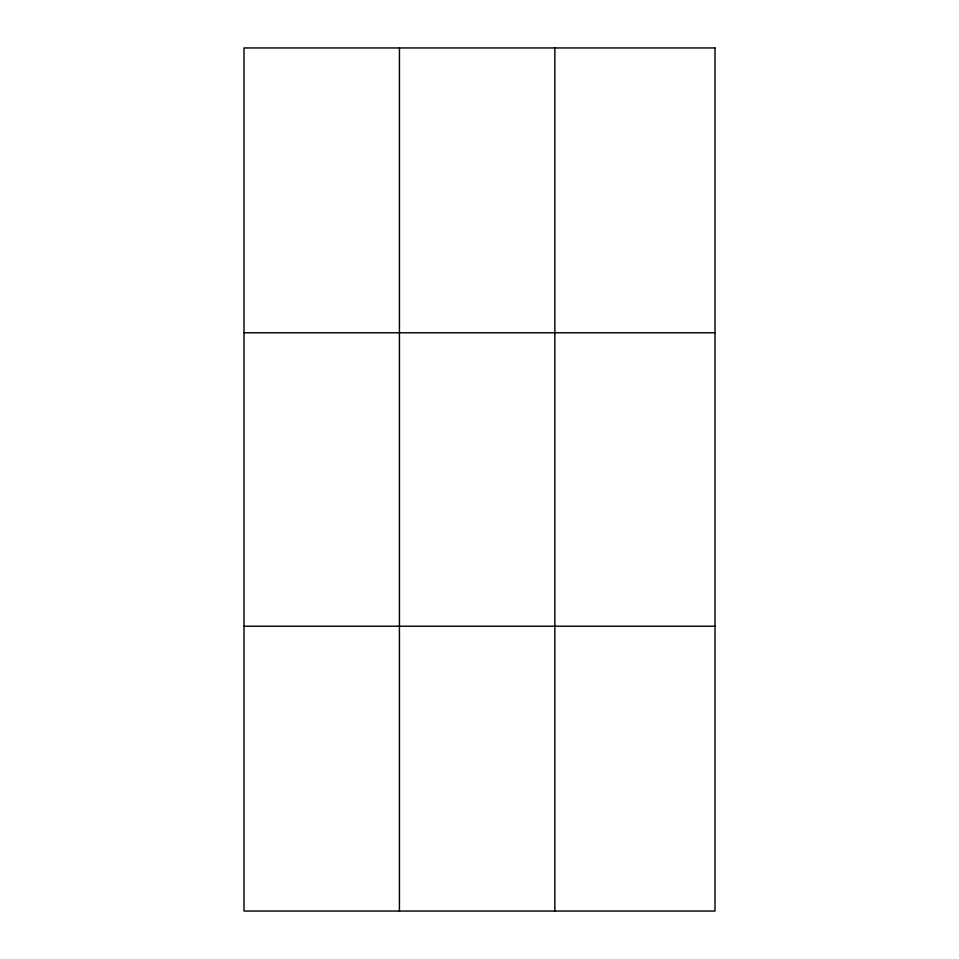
<?xml version="1.0" encoding="UTF-8"?>
<svg xmlns="http://www.w3.org/2000/svg" width="959" height="959" viewBox="0 0 959 959"><rect width="100%" height="100%" fill="white"/><g stroke="black" fill="none" stroke-linecap="round" stroke-linejoin="round"><path stroke-width="1.44" d="M399.435 911.05L399.435 47.95M554.853 911.05L554.853 47.95M244.006 332.773L714.994 332.773M244.006 626.227L714.994 626.227M714.994 47.95L714.994 911.05L244.006 911.05L244.006 47.95L714.994 47.95"/></g></svg>
